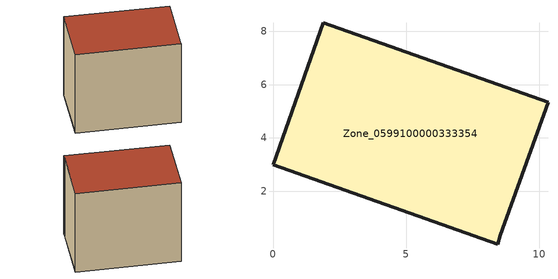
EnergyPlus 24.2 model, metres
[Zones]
Zone_0599100000333354
 floor ground (C_G): 0,2.99 1.89,8.32 10.33,5.33 8.54,0.34 8.43,0 z0.44
 wall outside (C_F): 10.33,5.33 1.89,8.32 0,2.99 8.43,0 8.54,0.34 10.33,5.33 z0.44:8.37
 roof outside (C_R): 1.89,8.32 0,2.99 8.43,0 8.54,0.34 10.33,5.33 z8.37
[BUILDING]
Pand.0599100000333354: North Axis=0; Terrain=City; Loads Convergence Tolerance Value=0.04; Temperature Convergence Tolerance Value=0.4; Solar Distribution=FullExterior; Maximum Number of Warmup Days=25; Minimum Number of Warmup Days=1
[Site:Location]
Rotterdam.The.Hague.AP_ZH_NLD Design_Conditions: Latitude=51.96; Longitude=4.45; Time Zone=1; Elevation=-4.5
[SITE:GROUNDTEMPERATURE:BUILDINGSURFACE]
18, 18, 18, 18, 18, 18, 18, 18, 18, 18, 18, 18
[MATERIAL] Thermal Absorptance=0.9; Solar Absorptance=0.7; Visible Absorptance=0.7
Name | Roughness | Thickness | Conductivity | Density | Specific Heat
G.TC.1975-1991 | MediumSmooth | 0.15 | 0.288461 | 540 | 1210
F.TC.1975-1991 | Rough | 0.3 | 0.230769 | 1920 | 840
R.TC.1975-1991 | MediumRough | 0.2 | 0.153846 | 1500 | 1000
[CONSTRUCTION]
C_G: G.TC.1975-1991
C_F: F.TC.1975-1991
C_R: R.TC.1975-1991
[ZONE]
Zone_0599100000333354: Type=1; Multiplier=1; Ceiling Height=Autocalculate; Volume=Autocalculate; Floor Area=autocalculate; Part of Total Floor Area=Yes
[ZONEINFILTRATION:DESIGNFLOWRATE]
Infil_Zone_0599100000333354: Zone or ZoneList or Space or SpaceList=Zone_0599100000333354; Schedule=AlwaysOn; Design Flow Rate Calculation Method=Flow/Area; Flow Rate per Floor Area=0.003; Constant Term Coefficient=1; Temperature Term Coefficient=0; Velocity Term Coefficient=0; Velocity Squared Term Coefficient=0
[HVACTEMPLATE:ZONE:IDEALLOADSAIRSYSTEM]
Zone_0599100000333354: Maximum Heating Supply Air Temperature=50; Minimum Cooling Supply Air Temperature=13; Maximum Heating Supply Air Humidity Ratio=0.0156; Minimum Cooling Supply Air Humidity Ratio=0.0077; Heating Limit=NoLimit; Cooling Limit=NoLimit; Dehumidification Control Type=ConstantSensibleHeatRatio; Cooling Sensible Heat Ratio=0.7; Dehumidification Setpoint=60; Humidification Control Type=None; Humidification Setpoint=30; Outdoor Air Method=None; Outdoor Air Flow Rate per Person=0.00944; Outdoor Air Flow Rate per Zone Floor Area=0; Outdoor Air Flow Rate per Zone=0; Demand Controlled Ventilation Type=None; Outdoor Air Economizer Type=NoEconomizer; Heat Recovery Type=None; Sensible Heat Recovery Effectiveness=0.7; Latent Heat Recovery Effectiveness=0.65
[ZONECONTROL:THERMOSTAT]
ThermostatControl_Zone_0599100000333354: Zone or ZoneList=Zone_0599100000333354; Control Type Schedule=DualSetpointControlType; Control 1=Thermostat_Zone_0599100000333354; Temperature Difference Between Cutout And Setpoint=0
[THERMOSTATSETPOINT:DUALSETPOINT]
Thermostat_Zone_0599100000333354: Heating Setpoint Temperature Schedule=HeatingSetpoint_Zone_0599100000333354; Cooling Setpoint Temperature Schedule=CoolingSetpoint_Zone_0599100000333354
[SCHEDULE:COMPACT]
HeatingSetpoint_Zone_0599100000333354: Through: 12/31, For: AllDays, Until: 24:00, 21
CoolingSetpoint_Zone_0599100000333354: Through: 12/31, For: AllDays, Until: 24:00, 24
DualSetpointControlType: Through: 12/31, For: AllDays, Until: 24:00, 4
AlwaysOn: Through: 12/31, For: AllDays, Until: 24:00, 1
